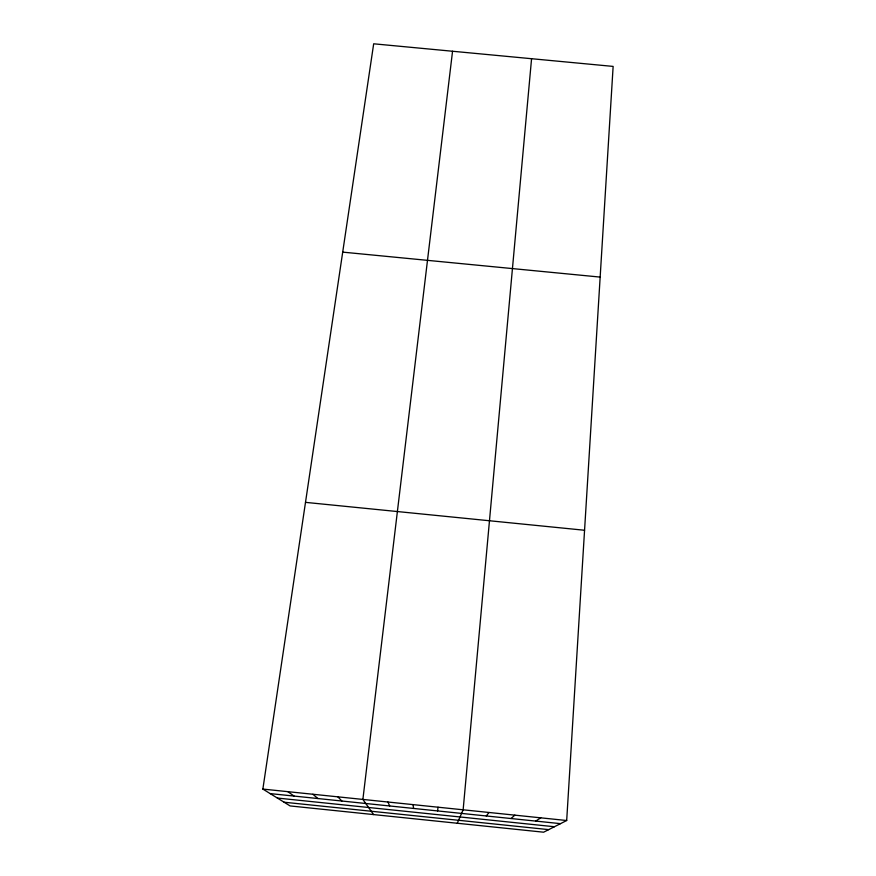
<?xml version="1.0" encoding="UTF-8"?>
<svg xmlns="http://www.w3.org/2000/svg" width="876" height="876" viewBox="0 0 876 876"><rect width="100%" height="100%" fill="white"/><g stroke="black" fill="none" stroke-linecap="round" stroke-linejoin="round"><path stroke-width="1.31" d="M566.684 820.516L613.134 66.412L373.68 43.8L262.866 789.079L290.098 805.931L543.624 832.2L566.684 820.516L262.866 789.079M531.568 58.703L463.141 809.796L457.261 823.254M452.553 51.246L362.883 799.427L373.592 814.581M437.584 810.935L438.055 807.201M486.268 815.972L488.994 812.479M510.993 818.534L514.88 815.151M535.729 821.086L540.766 817.834M342.702 252.124L600.148 277.09M305.505 502.364L584.555 530.254M270.18 793.601L560.487 823.648M277.363 798.047L554.409 826.736M284.109 802.219L548.694 829.627M287.854 791.663L294.051 796.076M312.852 794.258L317.944 798.551M337.862 796.842L341.848 801.025M387.926 802.022L389.689 805.975M412.979 804.617L413.636 808.449"/></g></svg>
